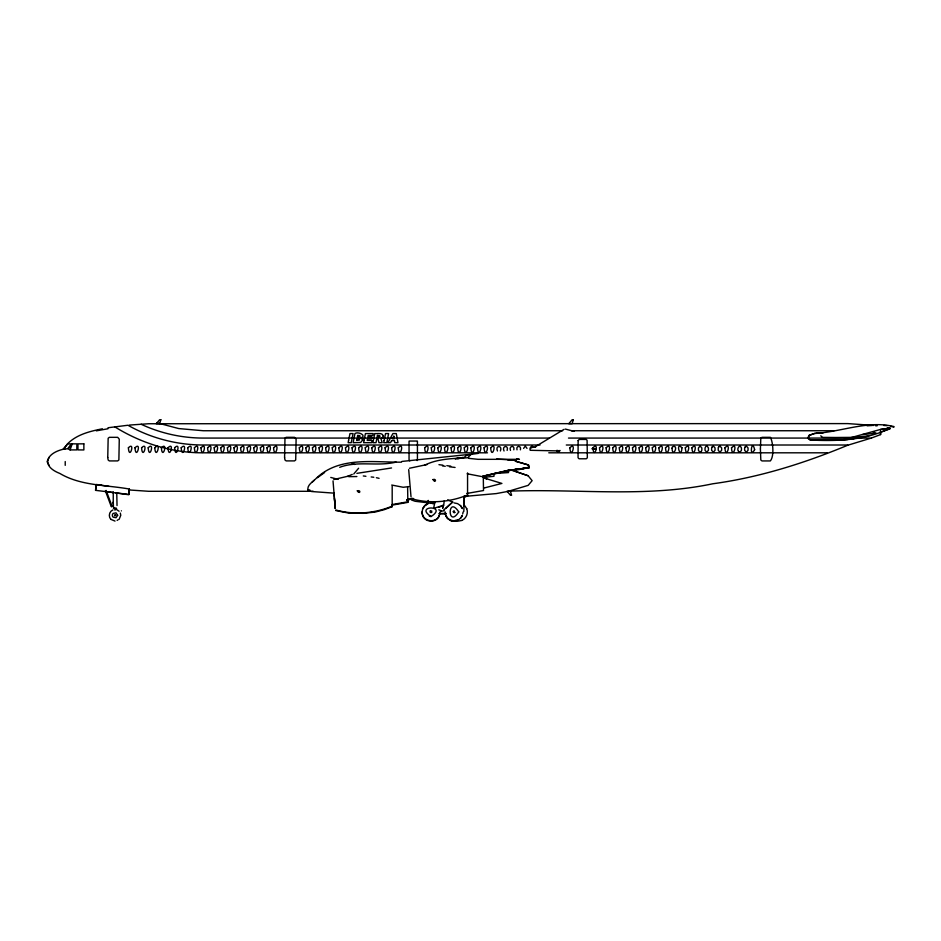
<?xml version="1.0" encoding="UTF-8"?>
<svg xmlns="http://www.w3.org/2000/svg" width="941" height="941" viewBox="0 0 941 941"><rect width="100%" height="100%" fill="white"/><g stroke="black" fill="none" stroke-linecap="round" stroke-linejoin="round"><path stroke-width="1.41" d="M65.223 465.348L65.223 461.549M308.213 491.249C306.354 485.544 311.742 482.698 315.223 479.334C338.125 456.197 372.283 462.372 401.478 462.172M391.738 485.038L403.183 487.273L408.912 486.603M528.76 467.571L507.869 470.771L482.992 476.369M880.6 431.672L880.588 434.577L871.46 438.024M63.047 449.292C45.838 453.433 40.91 466.054 59.859 473.464C80.82 485.909 106.133 484.85 129.387 489.049L129.387 489.979L148.643 491.296L313.177 491.296M347.535 476.44L352.252 474.382M392.126 505.094L392.115 506.717L384.328 509.646L375.024 512.104L363.226 513.327L349.005 513.127L335.913 510.598M424.485 465.313C437.671 458.49 453.915 458.514 468.5 457.749M467.701 495.707L463.807 497.589M428.155 503.706L428.226 500.824M428.284 500.412L428.202 503.282L434.789 502.518L433.636 508.387L443.693 505.211L444.223 500.859M113.167 504.07L113.249 502.094L113.496 507.317M442.764 508.034L442.858 505.341M463.807 511.481L464.372 495.989M442.717 508.164L442.835 505.47M463.972 506.011L464.372 496.072M121.389 510.869L121.413 510.834M486.403 479.381L486.497 477.957L482.721 477.04M508.693 469.771L508.481 472.57L494.343 473.546M494.143 473.511L493.943 476.311L483.627 477.275M507.14 450.421C508.975 444.552 501.471 445.775 504.035 450.974M523.608 448.375L525.301 446.081L526.995 448.375M530.218 448.375L530.265 447.787M129.387 489.049L128.764 494.719L107.227 491.767L113.038 492.543M109.027 486.391L96.3 484.462L95.57 490.355L107.262 491.767M95.547 490.261L96.276 484.768M358.192 491.731L358.897 492.096M433.86 480.463L434.648 480.722M439.306 515.739L440.035 511.904M462.725 513.857L463.078 512.069M422.756 508.481L422.027 512.292L422.709 515.739M500.377 450.974C502.917 445.105 494.895 445.105 497.436 450.974M559.942 450.421L558.307 452.127L556.837 450.974M111.85 505.729L111.508 506.623M70.081 449.916L72.21 443.858L76.88 443.858L76.797 449.904L70.081 449.916L68.258 448.881L72.21 443.858M452.656 502.141L447.645 499.871M454.774 512.457L454.056 510.716L453.033 511.739L454.774 512.457L454.056 512.763M49.167 457.279L47.05 461.631L49.167 465.407M530.442 447.234L531.912 446.081L533.371 447.234M701.339 451.457L701.774 450.433A10.798 10.68 12.6 0 0 701.774 447.787L700.139 446.081L698.504 447.787A10.798 10.68 12.6 0 0 698.504 450.433L699.704 452.056L701.339 451.457M463.937 457.691L466.795 455.079L472.041 454.209M119.095 519.397L120.777 515.303L120.33 513.092M353.769 473.97L358.615 468.242M422.756 508.528L424.709 505.564M422.709 508.869L424.673 505.917L427.579 503.953M439.365 515.35C436.048 524.231 421.768 521.349 422.086 511.904M439.318 515.692C436.565 522.89 425.473 522.878 422.709 515.692M460.455 518.256L462.407 515.35C459.655 522.549 448.575 522.537 445.811 515.35M309.401 490.484L308.789 491.296L310.024 490.132L308.213 489.802M67.646 443.929L63.212 449.269L67.646 448.716L71.504 443.858L67.646 443.929L63.27 449.28L64.811 449.163M314.306 480.181L311.989 482.321M445.74 508.481L452.774 501.918L443.67 510.034M324.61 472.5L317.482 477.687M67.423 443.94C76.692 434.471 89.866 431.319 102.416 428.79M117.143 520.432L118.037 519.808M424.709 505.576L427.626 503.611M461.878 520.432C466.289 518.456 468.5 513.163 466.748 508.646M112.814 509.963C109.156 511.492 108.133 516.585 110.92 519.397M535.135 446.81L564.012 429.367M392.185 486.144L392.185 506.14C374.636 513.445 354.31 515.233 335.984 510.022M467.853 494.872C450.292 502.165 429.978 503.964 411.652 498.742M339.701 467.312C357.662 460.514 377.541 466.712 396.102 462.09M847.829 445.199C804.449 463.172 759.458 477.428 712.749 483.78C645.126 498.048 575.516 488.391 507.034 491.249L510.457 495.237L511.598 495.237L510.387 491.249M842.36 440.023L880.6 429.414L890.104 428.32L887.387 427.661L890.104 428.32C865.097 440.388 837.396 441.376 810.083 440.012L807.778 438.212L808.989 435.354L814.788 433.413L823.01 433.001L821.728 433.001M822.069 432.989L814.788 433.413L809.331 435.307L808.284 438.106L810.424 439.906L842.454 440M880.023 432.237L890.033 428.884M438.6 507.223L443.634 505.635M508.352 491.296L528.16 485.368L532.135 480.663L528.16 475.817L514.174 470.888M333.784 479.534L349.087 475.958M409.453 468.265L427.12 464.525M457.82 458.855L463.325 457.432L455.056 458.773L461.949 457.961M406.712 499.695L412.299 498.271M406.641 500.271L413.617 498.495M483.78 488.073L501.906 483.427L483.874 477.957M482.992 476.24L485.709 475.64L482.992 476.075M431.049 516.538C448.669 505.164 413.475 505.117 431.049 516.538L429.296 516.197M454.091 520.914L457.538 520.244M445.14 511.904C444.764 518.232 451.68 523.043 457.502 520.596M461.878 520.42L458.432 521.102L455.009 520.42M356.886 473.358L391.538 467.959M507.799 491.437L496.342 493.578L464.372 496.425M96.3 430.849L107.992 428.755M392.491 504.494L407.841 501.8L407.618 487.25M392.421 505.082L407.771 502.376L407.712 498.706L407.771 502.376M466.76 493.472L483.509 490.532L483.274 475.981M440.611 511.316L444.176 510.74M515.221 470.124L521.467 469.171M816.353 433.319C841.972 431.648 868.202 420.192 893.95 426.567M107.992 427.755L127.952 425.25C150.76 438.165 176.943 444.975 203.138 445.011L540.016 445.011M430.778 503.4L434.73 502.929M880.6 429.414L890.104 428.343M401.925 461.431L469.5 454.385M843.265 439.918L847.829 439.471M862.662 434.53L876.189 433.225L872.742 431.625M868.919 435.883L852.864 437.377L835.42 437.494L822.752 437.389L820.74 435.848M851.276 439.129L853.852 438.882M348.711 476.675L356.886 476.546M129.387 425.073L148.643 423.744L847.829 423.603L873.742 425.438M867.084 425.814L872.131 425.473M478.204 453.409L471.182 454.338L468.406 456.95L468.936 458.373L478.052 459.326L519.42 459.326L516.715 458.796M535.723 446.975L531.453 447.563L529.912 449.339L530.218 450.292L559.695 450.939L556.849 450.363M875.671 425.826L877.165 425.803M115.908 509.81L114.32 509.81M113.626 508.046L116.072 508.046M562.589 430.743L203.303 430.743L178.755 428.567L157.029 422.815M571.387 430.743L833.973 430.743M549.45 438.071L203.221 438.071C181.848 438.047 160.511 433.319 141.15 424.262M568.493 438.071L871.319 438.071L848.511 445.011L566.294 445.011M596.229 448.681L591.924 448.692L596.229 449.21M487.485 452.809L203.056 452.809C171.909 452.939 141.232 443.235 114.861 426.896M548.779 452.809L827.198 452.809M507.964 460.067L516.28 460.067M439.188 513.468L446.222 513.468M439.153 513.81L446.187 513.81M114.437 508.046L113.343 508.046M883.752 425.461L887.151 425.626M496.601 459.032L515.327 460.173M334.008 493.143L311.4 491.508M428.155 502.847L415.134 501.271L411.499 500M351.84 464.101L354.745 464.395M442.482 465.936L445.281 466.277M449.469 466.783L455.068 467.454M115.872 492.884L127.4 494.26M438.953 464.678L442.893 465.172M446.834 465.666L450.763 466.16M363.297 475.958L365.92 476.287M371.166 476.946L373.789 477.263M98.899 484.944L101.499 485.333M467.207 473.782L481.627 476.546M707.185 446.163L705.891 446.399L705.103 447.787A10.798 10.68 12.6 0 0 705.103 450.433L706.738 452.139L708.373 450.433A10.798 10.68 12.6 0 0 708.373 447.787L707.185 446.175M454.103 502.929L457.549 503.623L460.455 505.576L462.407 508.528M450.633 520.596L454.056 521.267M115.025 521.091L110.92 519.373M376.424 477.722L379.082 478.322M574.022 431.331L565.318 429.072M890.562 426.308L893.879 427.167M330.762 477.428L338.172 479.404M510.469 469.877L528.16 475.711M515.327 461.266L528.454 464.948L528.76 467.806L507.869 470.535L485.709 475.57L507.869 470.394L528.76 467.806L528.454 464.972L515.327 461.078M409.782 460.867L409.335 460.572A1.223 1.212 -0.2 0 1 409.053 459.784L409.041 441.611A1.447 1.341 0 0 1 409.17 441.047L417.286 441.047A1.447 1.329 0 0 1 417.428 441.611L417.428 459.784A1.223 1.212 -0.2 0 1 417.134 460.584M438.8 509.799L441.2 510.728M117.213 509.963L119.095 511.245M738.544 451.468L740.179 452.056L741.379 450.433A10.798 10.669 22 0 0 741.379 447.798C739.791 443.423 736.274 449.186 738.532 451.445M464.795 505.74L466.736 508.693M460.455 505.564L462.407 508.493M445.763 515.692L447.716 518.62M106.121 490.426L112.061 506.293M105.368 490.849L111.32 506.74M681.954 447.716C674.779 440.906 681.096 461.043 681.978 447.798M467.395 495.048L467.701 495.742M391.891 505.058L392.185 506.14M391.821 505.646L392.115 506.717L392.115 505.164M528.454 464.948L528.76 467.924M510.469 450.421C508.505 445.787 515.139 444.717 513.798 449.833M335.196 506.27L335.349 508.081M334.961 504.635L333.032 480.898M333.926 492.661L335.278 508.669L335.02 504.105M334.431 498.53L334.714 501.812M117.025 505.552L116.766 493.213M411.017 496.813L408.688 469.63M880.588 434.577L880.588 430.743M520.397 449.833C521.843 445.281 515.562 445.281 517.009 449.833M467.559 472.911L467.559 493.79M113.249 491.755L113.249 501.965M107.756 457.467L108.156 459.996L109.344 460.925L117.696 460.914L118.884 459.996L119.272 439.176L117.696 437.33L109.344 437.33L108.156 438.259L107.756 457.467M284.582 457.444L284.982 459.984L286.17 460.902L294.521 460.902L295.709 459.984L296.109 439.165L294.521 437.318L286.17 437.318L284.982 438.247L284.582 457.444M754.635 449.669C749.083 459.62 751.683 437.106 754.635 449.669M760.41 448.963L760.81 460.008L761.998 460.937L770.35 460.937C774.267 456.479 773.137 442.011 770.35 437.33L761.998 437.33L760.81 438.259L760.41 448.963M128.388 447.787C129.34 461.161 135.528 440.694 128.388 447.787M134.986 447.787C135.939 461.161 142.126 440.682 134.986 447.787M141.585 447.787C142.538 461.161 148.737 440.682 141.585 447.787M148.184 447.787C149.254 461.231 155.194 440.588 148.184 447.787M154.783 447.787C155.736 461.161 161.934 440.682 154.783 447.787M161.381 447.787C162.334 461.161 168.533 440.682 161.381 447.787M167.98 447.787C168.933 461.161 175.132 440.682 167.98 447.787M174.591 447.787C175.544 461.161 181.731 440.682 174.591 447.787M181.19 447.787C182.142 461.161 188.329 440.682 181.19 447.787M187.788 447.787C188.741 461.161 194.94 440.682 187.788 447.787M194.387 447.787C195.34 461.161 201.539 440.682 194.387 447.787M200.986 447.787C201.939 461.161 208.137 440.682 200.986 447.787M207.585 447.787C208.537 461.161 214.736 440.682 207.585 447.787M214.183 447.787C215.136 461.161 221.335 440.682 214.183 447.787M220.782 447.787C221.735 461.161 227.934 440.682 220.782 447.787M227.393 447.787C228.345 461.161 234.532 440.682 227.393 447.787M233.991 447.787C234.944 461.161 241.131 440.682 233.991 447.787M240.59 447.787C241.543 461.161 247.742 440.682 240.59 447.787M247.189 447.787C248.142 461.161 254.341 440.682 247.189 447.787M253.788 447.787C254.74 461.161 260.939 440.682 253.788 447.787M260.386 447.787C261.339 461.161 267.538 440.682 260.386 447.787M266.985 447.787C267.938 461.161 274.137 440.682 266.985 447.787M273.584 447.787C274.537 461.161 280.736 440.682 273.584 447.787M299.32 447.787C300.273 461.161 306.472 440.682 299.32 447.787M305.86 447.787C306.813 461.161 313.012 440.682 305.86 447.787M312.459 447.787C313.412 461.161 319.611 440.682 312.459 447.787M319.058 447.787C320.011 461.161 326.209 440.682 319.058 447.787M325.657 447.787C326.621 461.161 332.808 440.682 325.657 447.787M332.267 447.787C333.22 461.161 339.407 440.682 332.267 447.787M338.866 447.787C339.819 461.161 346.006 440.682 338.866 447.787M345.465 447.787C346.417 461.161 352.616 440.682 345.465 447.787M352.063 447.787C353.016 461.161 359.215 440.682 352.063 447.787M358.662 447.787C359.615 461.161 365.814 440.682 358.662 447.787M365.261 447.787C366.214 461.161 372.413 440.682 365.261 447.787M371.86 447.787C372.812 461.161 379.011 440.682 371.86 447.787M378.47 447.787C379.423 461.161 385.61 440.682 378.47 447.787M385.069 447.787C386.022 461.161 392.209 440.682 385.069 447.787M391.668 447.787C392.62 461.161 398.819 440.682 391.668 447.787M398.266 447.787C399.219 461.161 405.418 440.682 398.266 447.787M424.662 447.787C425.614 461.161 431.813 440.682 424.662 447.787M431.272 447.787C432.225 461.161 438.412 440.682 431.272 447.787M437.871 447.787C438.824 461.161 445.011 440.682 437.871 447.787M444.47 447.787C445.422 461.161 451.621 440.682 444.47 447.787M451.068 447.787C452.021 461.161 458.22 440.682 451.068 447.787M457.667 447.787C458.62 461.161 464.819 440.682 457.667 447.787M464.266 447.787C465.219 461.161 471.417 440.682 464.266 447.787M470.865 447.787C471.817 461.161 478.016 440.682 470.865 447.787M477.463 447.787C478.416 461.161 484.615 440.682 477.463 447.787M484.074 447.787C485.027 461.161 491.214 440.682 484.074 447.787M490.673 447.787C491.625 461.161 497.813 440.682 490.673 447.787M569.87 447.787C570.822 461.161 577.021 440.682 569.87 447.787M592.901 447.787C593.853 461.161 600.052 440.682 592.901 447.787M599.499 447.787C600.452 461.161 606.651 440.682 599.499 447.787M606.098 447.787C607.051 461.161 613.25 440.682 606.098 447.787M612.697 447.787C613.65 461.161 619.848 440.682 612.697 447.787M619.307 447.787C620.26 461.161 626.447 440.682 619.307 447.787M625.906 447.787C626.859 461.161 633.046 440.682 625.906 447.787M632.505 447.787C633.458 461.161 639.657 440.682 632.505 447.787M639.104 447.787C640.056 461.161 646.255 440.682 639.104 447.787M645.702 447.787C646.655 461.161 652.854 440.682 645.702 447.787M652.301 447.787C653.254 461.161 659.453 440.682 652.301 447.787M658.9 447.787C659.853 461.161 666.052 440.682 658.9 447.787M665.499 447.787C666.451 461.161 672.65 440.682 665.499 447.787M672.062 448.222C672.415 459.137 679.555 444.07 672.544 446.752A2.964 2.741 5 0 0 672.062 448.222M685.307 447.787C686.26 461.161 692.447 440.682 685.307 447.787M691.906 447.787C692.964 461.149 698.904 440.706 691.906 447.787M724.899 447.787C725.864 461.161 732.051 440.682 724.899 447.787M731.51 447.798C732.274 460.996 738.767 440.8 731.51 447.798M129.211 490.343L128.835 494.437L129.246 490.343M362.72 439.859L360.732 442.47L353.134 442.682L354.933 433.578C357.992 431.19 367.249 435.554 360.932 437.93L362.72 439.859M383.258 436.154L382.681 437.753L380.976 438.729L382.152 442.682L378.952 442.682L378 439.071L376.718 439.071L376.024 442.682L372.93 442.682L374.741 433.578C377.118 433.966 382.811 432.237 383.258 436.154M357.309 490.826C360.05 495.095 361.262 489.485 357.309 490.826M432.978 479.545C435.707 483.827 436.93 478.216 432.978 479.545M348.558 440.553L348.17 442.682L351.252 442.682L353.063 433.578L349.981 433.578L348.558 440.553M364.014 440.553L363.626 442.682L371.613 442.682L372.024 440.412L367.19 440.412L367.508 438.835L371.401 438.835L371.801 436.906L367.896 436.906L368.178 435.518L372.824 435.518L373.212 433.578L365.437 433.578L364.014 440.553M384.104 440.553L383.728 442.682L386.798 442.682L388.609 433.578L385.528 433.578L384.104 440.553M458.738 511.904C447.387 529.524 447.304 494.331 458.738 511.904M115.649 515.292C114.273 517.409 114.273 513.186 115.649 515.292M357.004 438.824L356.663 440.482L359.544 439.953L359.297 439.047L357.004 438.824M357.698 435.448L357.38 436.965L360.015 436.506L359.815 435.624L357.698 435.448M377.459 435.436L377.094 437.224L379.952 436.683L379.694 435.636L377.459 435.436M117.66 515.292L116.025 517.738L113.143 517.162A2.658 2.658 0 0 1 113.143 513.421L116.025 512.857L117.66 515.292M160.84 419.721L159.629 423.697L156.277 423.697L159.676 419.721L160.84 419.721M711.878 447.234L711.702 447.787A10.798 10.68 12.6 0 0 711.702 450.433L713.337 452.139L714.972 450.433A10.786 10.657 22.3 0 0 714.972 447.787L713.337 446.093L711.878 447.234M718.477 447.234L718.301 447.787A10.786 10.657 22.3 0 0 718.301 450.433L719.936 452.139L721.582 450.433A10.786 10.657 22.3 0 0 721.582 447.787L719.936 446.093L718.477 447.234M744.872 447.246L744.707 447.798A10.704 10.492 44.8 0 0 744.707 450.433L746.342 452.139L747.977 450.433A10.704 10.492 44.8 0 0 747.977 447.798L746.342 446.093L744.872 447.246M573.34 419.721L572.104 423.697L568.776 423.697L572.175 419.721L573.34 419.721M116.378 508.54L116.508 509.222L116.402 508.505M430.272 511.01L430.272 512.457L431.719 512.457L431.719 511.01L430.272 511.022M578.139 440.553L578.045 457.444A1.894 1.87 -0.2 0 0 579.268 458.785L586.114 458.785A1.894 1.87 -0.2 0 0 587.337 457.444L587.09 440.2L586.114 439.435L579.268 439.435L578.139 440.553M391.574 440.647L390.562 442.682L387.88 442.682L392.891 433.578L396.29 433.578L397.972 442.682L394.773 442.682L394.479 440.647L391.574 440.647M393.844 436.236L392.421 438.8L394.279 438.8L393.844 436.236M434.777 501.847L432.86 503.835L434.777 501.859M528.76 467.806L507.869 470.465L528.76 467.924M83.867 443.846L77.962 443.858L77.974 449.904L83.867 449.939L83.867 443.846M486.497 477.957L483.98 477.358L486.497 477.981"/></g></svg>
